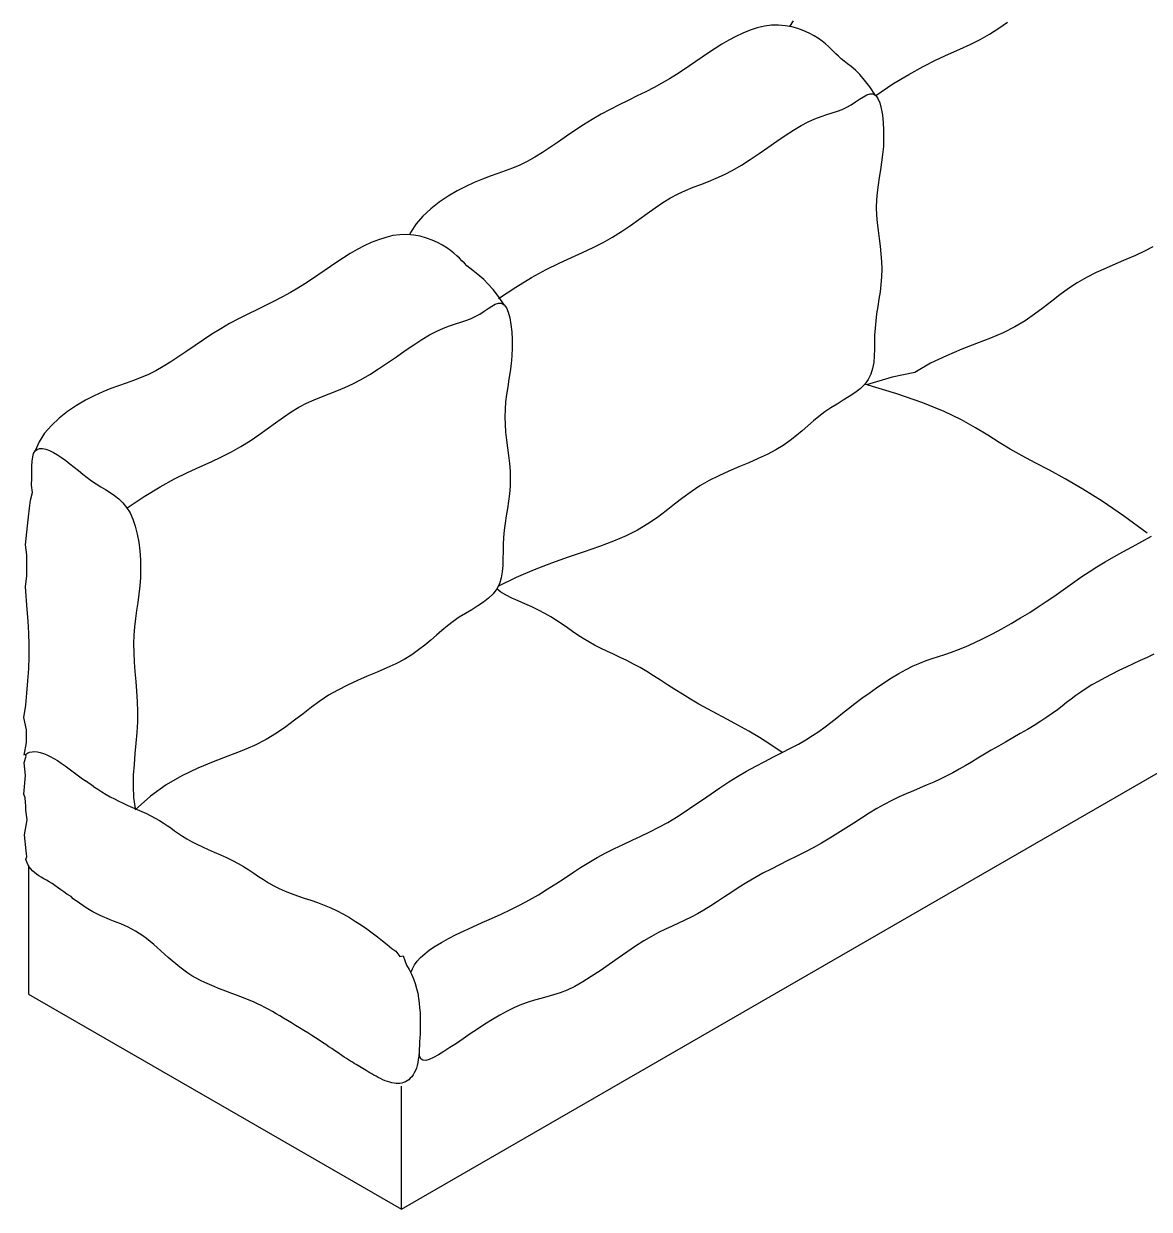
# Model space of a CAD drawing. Header units: millimetres. Extents: x 203.7 to 271.7, y 165.9 to 194.2.
# Drawn here: x 221.997 to 223.826, y 187.179 to 189.108 of the extents above; entities that cross this region are included whole.
import ezdxf

# ---------------------------------------------------------------- set-up
doc = ezdxf.new("R2010")
doc.units = ezdxf.units.MM
doc.layers.add('MUEBLE', color=8, linetype='Continuous')

# ---------------------------------------------------------------- blocks, each defined once
blk = doc.blocks.new('ISS-3')
at = {"layer": 'MUEBLE'}
for p, q in [((0.1123, 0.8691), (0.1008, 0.8675)), ((0.1236, 0.8693), (0.1123, 0.8691)), ((0.1346, 0.8684), (0.1236, 0.8693)), ((0.1452, 0.8664), (0.1346, 0.8684)), ((0.1476, 0.8764), (0.1416, 0.8671)), ((0.4817, 0.8643), (0.4959, 0.8741)), ((0.0541, 0.8508), (0.0427, 0.8447)), ((0.0658, 0.8563), (0.0541, 0.8508)), ((0.0775, 0.861), (0.0658, 0.8563)), ((0.0892, 0.8648), (0.0775, 0.861)), ((0.1008, 0.8675), (0.0892, 0.8648)), ((0.1552, 0.8636), (0.1452, 0.8664)), ((0.1647, 0.8602), (0.1552, 0.8636)), ((0.1734, 0.8562), (0.1647, 0.8602)), ((0.1814, 0.852), (0.1734, 0.8562)), ((0.1885, 0.8476), (0.1814, 0.852)), ((0.4515, 0.8461), (0.4669, 0.8549)), ((0.4669, 0.8549), (0.4817, 0.8643)), ((0.0205, 0.8314), (0.01, 0.8245)), ((0.0314, 0.8382), (0.0205, 0.8314)), ((0.0427, 0.8447), (0.0314, 0.8382)), ((0.1946, 0.8433), (0.1885, 0.8476)), ((0.1999, 0.839), (0.1946, 0.8433)), ((0.2047, 0.8348), (0.1999, 0.839)), ((0.209, 0.8306), (0.2047, 0.8348)), ((0.213, 0.8266), (0.209, 0.8306)), ((0.3999, 0.8219), (0.4183, 0.8301)), ((0.4183, 0.8301), (0.4354, 0.838)), ((0.4354, 0.838), (0.4515, 0.8461)), ((-0.0106, 0.8104), (-0.0209, 0.8032)), ((-0.0004, 0.8175), (-0.0106, 0.8104)), ((0.01, 0.8245), (-0.0004, 0.8175)), ((0.217, 0.8225), (0.213, 0.8266)), ((0.2212, 0.8186), (0.217, 0.8225)), ((0.2256, 0.8147), (0.2212, 0.8186)), ((0.2305, 0.8108), (0.2256, 0.8147)), ((0.236, 0.8066), (0.2305, 0.8108)), ((0.3587, 0.8021), (0.3802, 0.8128)), ((0.3802, 0.8128), (0.3999, 0.8219)), ((-0.0314, 0.796), (-0.0423, 0.7889)), ((-0.0209, 0.8032), (-0.0314, 0.796)), ((0.242, 0.8018), (0.236, 0.8066)), ((0.2486, 0.796), (0.242, 0.8018)), ((0.2558, 0.7888), (0.2486, 0.796)), ((0.3353, 0.7893), (0.3587, 0.8021)), ((-0.0658, 0.7748), (-0.0786, 0.7679)), ((-0.0537, 0.7818), (-0.0658, 0.7748)), ((-0.0423, 0.7889), (-0.0537, 0.7818)), ((0.2637, 0.7798), (0.2558, 0.7888)), ((0.2723, 0.7687), (0.2637, 0.7798)), ((0.2817, 0.755), (0.3097, 0.7738)), ((0.3097, 0.7738), (0.3353, 0.7893)), ((-0.1062, 0.7541), (-0.1206, 0.747)), ((-0.0921, 0.761), (-0.1062, 0.7541)), ((-0.0786, 0.7679), (-0.0921, 0.761)), ((0.2555, 0.7489), (0.2616, 0.7529)), ((0.2616, 0.7529), (0.2674, 0.7559)), ((0.2674, 0.7559), (0.2727, 0.7576)), ((0.2816, 0.7551), (0.2723, 0.7687)), ((0.2727, 0.7576), (0.2774, 0.7574)), ((0.2774, 0.7574), (0.2817, 0.755)), ((0.2817, 0.755), (0.2853, 0.7501)), ((-0.1352, 0.7398), (-0.15, 0.7322)), ((-0.1206, 0.747), (-0.1352, 0.7398)), ((0.2273, 0.7323), (0.2348, 0.7357)), ((0.2348, 0.7357), (0.242, 0.7399)), ((0.242, 0.7399), (0.2489, 0.7444)), ((0.2489, 0.7444), (0.2555, 0.7489)), ((0.2853, 0.7501), (0.2884, 0.7429)), ((0.2884, 0.7429), (0.2908, 0.7337)), ((0.2908, 0.7337), (0.2927, 0.723)), ((-0.1792, 0.716), (-0.1934, 0.7072)), ((-0.1647, 0.7243), (-0.1792, 0.716)), ((-0.15, 0.7322), (-0.1647, 0.7243)), ((0.172, 0.7121), (0.1829, 0.7168)), ((0.1829, 0.7168), (0.1929, 0.7207)), ((0.1929, 0.7207), (0.2023, 0.7238)), ((0.2023, 0.7238), (0.2111, 0.7266)), ((0.2111, 0.7266), (0.2194, 0.7293)), ((0.2194, 0.7293), (0.2273, 0.7323)), ((0.2927, 0.723), (0.294, 0.7111)), ((-0.2073, 0.698), (-0.2209, 0.6888)), ((-0.1934, 0.7072), (-0.2073, 0.698)), ((0.1346, 0.6899), (0.1479, 0.6986)), ((0.1479, 0.6986), (0.1604, 0.706)), ((0.1604, 0.706), (0.172, 0.7121)), ((0.294, 0.7111), (0.2946, 0.6983)), ((0.2946, 0.6983), (0.2946, 0.6852)), ((-0.2342, 0.6796), (-0.2472, 0.6707)), ((-0.2209, 0.6888), (-0.2342, 0.6796)), ((0.1065, 0.6705), (0.1208, 0.6805)), ((0.1208, 0.6805), (0.1346, 0.6899)), ((0.2946, 0.6852), (0.2941, 0.672)), ((-0.2599, 0.6623), (-0.2724, 0.6546)), ((-0.2472, 0.6707), (-0.2599, 0.6623)), ((0.0777, 0.6507), (0.0921, 0.6605)), ((0.0921, 0.6605), (0.1065, 0.6705)), ((0.2929, 0.6591), (0.2913, 0.6464)), ((0.2941, 0.672), (0.2929, 0.6591)), ((-0.3087, 0.6367), (-0.3207, 0.6321)), ((-0.2968, 0.6418), (-0.3087, 0.6367)), ((-0.2847, 0.6477), (-0.2968, 0.6418)), ((-0.2724, 0.6546), (-0.2847, 0.6477)), ((0.0493, 0.6333), (0.0633, 0.6415)), ((0.0633, 0.6415), (0.0777, 0.6507)), ((0.2913, 0.6464), (0.2894, 0.6339)), ((-0.3578, 0.6186), (-0.3709, 0.6133)), ((-0.3451, 0.6234), (-0.3578, 0.6186)), ((-0.3328, 0.6278), (-0.3451, 0.6234)), ((-0.3207, 0.6321), (-0.3328, 0.6278)), ((0.0098, 0.6151), (0.0226, 0.6204)), ((0.0226, 0.6204), (0.0358, 0.6263)), ((0.0358, 0.6263), (0.0493, 0.6333)), ((0.2875, 0.6216), (0.2857, 0.6093)), ((0.2894, 0.6339), (0.2875, 0.6216)), ((-0.399, 0.5996), (-0.4136, 0.5911)), ((-0.3847, 0.607), (-0.399, 0.5996)), ((-0.3709, 0.6133), (-0.3847, 0.607)), ((-0.0397, 0.5948), (-0.0274, 0.6004)), ((-0.0274, 0.6004), (-0.0151, 0.6055)), ((-0.0151, 0.6055), (-0.0027, 0.6103)), ((-0.0027, 0.6103), (0.0098, 0.6151)), ((0.2857, 0.6093), (0.2841, 0.5971)), ((-0.428, 0.5814), (-0.4418, 0.5706)), ((-0.4136, 0.5911), (-0.428, 0.5814)), ((-0.0771, 0.5722), (-0.0644, 0.5807)), ((-0.0644, 0.5807), (-0.052, 0.5883)), ((-0.052, 0.5883), (-0.0397, 0.5948)), ((0.2831, 0.5849), (0.2827, 0.5726)), ((0.2841, 0.5971), (0.2831, 0.5849)), ((-0.4418, 0.5706), (-0.4544, 0.5588)), ((-0.1034, 0.5534), (-0.0901, 0.563)), ((-0.0901, 0.563), (-0.0771, 0.5722)), ((0.2827, 0.5726), (0.2831, 0.5602)), ((0.2831, 0.5602), (0.2841, 0.5476)), ((-0.4654, 0.5459), (-0.4744, 0.532)), ((-0.4544, 0.5588), (-0.4654, 0.5459)), ((-0.1313, 0.5338), (-0.1171, 0.5436)), ((-0.1171, 0.5436), (-0.1034, 0.5534)), ((0.2841, 0.5476), (0.2856, 0.535)), ((-0.5149, 0.5241), (-0.5266, 0.5203)), ((-0.5032, 0.5269), (-0.5149, 0.5241)), ((-0.4917, 0.5284), (-0.5032, 0.5269)), ((-0.4804, 0.5287), (-0.4917, 0.5284)), ((-0.4694, 0.5277), (-0.4804, 0.5287)), ((-0.4744, 0.532), (-0.4761, 0.5283)), ((-0.4589, 0.5258), (-0.4694, 0.5277)), ((-0.4488, 0.523), (-0.4589, 0.5258)), ((-0.4394, 0.5195), (-0.4488, 0.523)), ((-0.1615, 0.5156), (-0.1461, 0.5244)), ((-0.1461, 0.5244), (-0.1313, 0.5338)), ((0.2856, 0.535), (0.2872, 0.5224)), ((0.2872, 0.5224), (0.2889, 0.5097)), ((-0.5614, 0.5041), (-0.5726, 0.4976)), ((-0.5499, 0.5101), (-0.5614, 0.5041)), ((-0.5383, 0.5156), (-0.5499, 0.5101)), ((-0.5266, 0.5203), (-0.5383, 0.5156)), ((-0.4306, 0.5156), (-0.4394, 0.5195)), ((-0.4227, 0.5113), (-0.4306, 0.5156)), ((-0.4156, 0.507), (-0.4227, 0.5113)), ((-0.4094, 0.5026), (-0.4156, 0.507)), ((-0.4041, 0.4984), (-0.4094, 0.5026)), ((-0.1948, 0.4996), (-0.1777, 0.5075)), ((-0.1777, 0.5075), (-0.1615, 0.5156)), ((0.2889, 0.5097), (0.2903, 0.4971)), ((0.7186, 0.5016), (0.7039, 0.4947)), ((0.7322, 0.5087), (0.7186, 0.5016)), ((-0.5941, 0.4839), (-0.6044, 0.4768)), ((-0.5835, 0.4908), (-0.5941, 0.4839)), ((-0.5726, 0.4976), (-0.5835, 0.4908)), ((-0.3994, 0.4941), (-0.4041, 0.4984)), ((-0.3951, 0.49), (-0.3994, 0.4941)), ((-0.391, 0.4859), (-0.3951, 0.49)), ((-0.387, 0.4819), (-0.391, 0.4859)), ((-0.2543, 0.4716), (-0.2329, 0.4823)), ((-0.2329, 0.4823), (-0.2131, 0.4914)), ((-0.2131, 0.4914), (-0.1948, 0.4996)), ((0.2903, 0.4971), (0.2913, 0.4846)), ((0.2913, 0.4846), (0.2917, 0.4721)), ((0.6883, 0.488), (0.6723, 0.4812)), ((0.7039, 0.4947), (0.6883, 0.488)), ((-0.6147, 0.4697), (-0.625, 0.4626)), ((-0.6044, 0.4768), (-0.6147, 0.4697)), ((-0.3829, 0.4779), (-0.387, 0.4819)), ((-0.3784, 0.474), (-0.3829, 0.4779)), ((-0.3735, 0.4702), (-0.3784, 0.474)), ((-0.368, 0.466), (-0.3735, 0.4702)), ((-0.362, 0.4612), (-0.368, 0.466)), ((-0.2777, 0.4588), (-0.2543, 0.4716)), ((0.2917, 0.4721), (0.2913, 0.4598)), ((0.6399, 0.4667), (0.6242, 0.4588)), ((0.6561, 0.4741), (0.6399, 0.4667)), ((0.6723, 0.4812), (0.6561, 0.4741)), ((-0.6464, 0.4483), (-0.6578, 0.4412)), ((-0.6355, 0.4554), (-0.6464, 0.4483)), ((-0.625, 0.4626), (-0.6355, 0.4554)), ((-0.3554, 0.4553), (-0.362, 0.4612)), ((-0.3482, 0.4481), (-0.3554, 0.4553)), ((-0.3403, 0.4391), (-0.3482, 0.4481)), ((-0.3033, 0.4433), (-0.2777, 0.4588)), ((0.2903, 0.4476), (0.2887, 0.4356)), ((0.2913, 0.4598), (0.2903, 0.4476)), ((0.6091, 0.4502), (0.5949, 0.4408)), ((0.6242, 0.4588), (0.6091, 0.4502)), ((-0.6827, 0.4272), (-0.6962, 0.4204)), ((-0.6698, 0.4342), (-0.6827, 0.4272)), ((-0.6578, 0.4412), (-0.6698, 0.4342)), ((-0.3318, 0.428), (-0.3403, 0.4391)), ((-0.3225, 0.4144), (-0.3318, 0.428)), ((-0.3314, 0.4245), (-0.3033, 0.4433)), ((0.2887, 0.4356), (0.2869, 0.4236)), ((0.5813, 0.4308), (0.5678, 0.4204)), ((0.5949, 0.4408), (0.5813, 0.4308)), ((-0.7246, 0.4064), (-0.7393, 0.3991)), ((-0.7102, 0.4134), (-0.7246, 0.4064)), ((-0.6962, 0.4204), (-0.7102, 0.4134)), ((-0.3551, 0.4038), (-0.3486, 0.4082)), ((-0.3486, 0.4082), (-0.3424, 0.4122)), ((-0.3424, 0.4122), (-0.3367, 0.4152)), ((-0.3367, 0.4152), (-0.3314, 0.4169)), ((-0.3314, 0.4169), (-0.3266, 0.4168)), ((-0.3266, 0.4168), (-0.3224, 0.4144)), ((-0.3224, 0.4144), (-0.3187, 0.4095)), ((-0.3187, 0.4095), (-0.3157, 0.4022)), ((0.285, 0.4117), (0.2832, 0.3999)), ((0.2869, 0.4236), (0.285, 0.4117)), ((0.5541, 0.4097), (0.5398, 0.399)), ((0.5678, 0.4204), (0.5541, 0.4097)), ((-0.754, 0.3916), (-0.7687, 0.3837)), ((-0.7393, 0.3991), (-0.754, 0.3916)), ((-0.4017, 0.3832), (-0.3929, 0.3859)), ((-0.3929, 0.3859), (-0.3846, 0.3887)), ((-0.3846, 0.3887), (-0.3768, 0.3916)), ((-0.3768, 0.3916), (-0.3692, 0.3951)), ((-0.3692, 0.3951), (-0.362, 0.3992)), ((-0.362, 0.3992), (-0.3551, 0.4038)), ((-0.3157, 0.4022), (-0.3132, 0.393)), ((-0.3132, 0.393), (-0.3113, 0.3823)), ((0.2817, 0.3882), (0.2806, 0.3765)), ((0.2832, 0.3999), (0.2817, 0.3882)), ((0.5245, 0.3885), (0.5077, 0.3784)), ((0.5398, 0.399), (0.5245, 0.3885)), ((-0.7974, 0.3665), (-0.8113, 0.3574)), ((-0.7832, 0.3753), (-0.7974, 0.3665)), ((-0.7687, 0.3837), (-0.7832, 0.3753)), ((-0.4436, 0.3654), (-0.432, 0.3714)), ((-0.432, 0.3714), (-0.4212, 0.3762)), ((-0.4212, 0.3762), (-0.4111, 0.38)), ((-0.4111, 0.38), (-0.4017, 0.3832)), ((-0.3113, 0.3823), (-0.3101, 0.3704)), ((-0.3101, 0.3704), (-0.3094, 0.3577)), ((0.2806, 0.3765), (0.28, 0.3648)), ((0.489, 0.3689), (0.4683, 0.36)), ((0.5077, 0.3784), (0.489, 0.3689)), ((-0.8249, 0.3481), (-0.8382, 0.339)), ((-0.8113, 0.3574), (-0.8249, 0.3481)), ((-0.4833, 0.3398), (-0.4694, 0.3493)), ((-0.4694, 0.3493), (-0.4562, 0.3579)), ((-0.4562, 0.3579), (-0.4436, 0.3654)), ((-0.3094, 0.3577), (-0.3094, 0.3445)), ((0.2799, 0.3533), (0.2797, 0.342)), ((0.28, 0.3648), (0.2799, 0.3533)), ((0.4457, 0.3513), (0.4217, 0.3421)), ((0.4683, 0.36), (0.4457, 0.3513)), ((-0.8512, 0.3301), (-0.864, 0.3216)), ((-0.8382, 0.339), (-0.8512, 0.3301)), ((-0.5119, 0.3198), (-0.4975, 0.3299)), ((-0.4975, 0.3299), (-0.4833, 0.3398)), ((-0.31, 0.3313), (-0.3111, 0.3184)), ((-0.3094, 0.3445), (-0.31, 0.3313)), ((0.2794, 0.3311), (0.2785, 0.3206)), ((0.2797, 0.342), (0.2794, 0.3311)), ((0.3966, 0.3316), (0.371, 0.3193)), ((0.4217, 0.3421), (0.3966, 0.3316)), ((-0.8765, 0.3139), (-0.8887, 0.307)), ((-0.864, 0.3216), (-0.8765, 0.3139)), ((-0.5407, 0.3009), (-0.5264, 0.31)), ((-0.5264, 0.31), (-0.5119, 0.3198)), ((-0.3111, 0.3184), (-0.3127, 0.3057)), ((0.2767, 0.3106), (0.2739, 0.3013)), ((0.2785, 0.3206), (0.2767, 0.3106)), ((0.371, 0.3193), (0.3452, 0.3044)), ((-0.9247, 0.2915), (-0.9368, 0.2871)), ((-0.9127, 0.2961), (-0.9247, 0.2915)), ((-0.9008, 0.3012), (-0.9127, 0.2961)), ((-0.8887, 0.307), (-0.9008, 0.3012)), ((-0.5683, 0.2857), (-0.5547, 0.2927)), ((-0.5547, 0.2927), (-0.5407, 0.3009)), ((-0.3146, 0.2932), (-0.3165, 0.2809)), ((-0.3127, 0.3057), (-0.3146, 0.2932)), ((0.2696, 0.2927), (0.2638, 0.285)), ((0.3085, 0.2966), (0.2666, 0.2841)), ((0.2739, 0.3013), (0.2696, 0.2927)), ((0.3452, 0.3044), (0.3085, 0.2966)), ((-0.975, 0.2726), (-0.9887, 0.2664)), ((-0.9618, 0.278), (-0.975, 0.2726)), ((-0.9491, 0.2827), (-0.9618, 0.278)), ((-0.9368, 0.2871), (-0.9491, 0.2827)), ((-0.6068, 0.2696), (-0.5942, 0.2745)), ((-0.5942, 0.2745), (-0.5814, 0.2797)), ((-0.5814, 0.2797), (-0.5683, 0.2857)), ((-0.3165, 0.2809), (-0.3184, 0.2687)), ((0.248, 0.2713), (0.2388, 0.2651)), ((0.2565, 0.2779), (0.248, 0.2713)), ((0.2638, 0.285), (0.2565, 0.2779)), ((0.3159, 0.2694), (0.2638, 0.285)), ((-1.0031, 0.259), (-1.0177, 0.2504)), ((-0.9887, 0.2664), (-1.0031, 0.259)), ((-0.656, 0.2477), (-0.6437, 0.2542)), ((-0.6437, 0.2542), (-0.6314, 0.2598)), ((-0.6314, 0.2598), (-0.6191, 0.2648)), ((-0.6191, 0.2648), (-0.6068, 0.2696)), ((-0.3199, 0.2565), (-0.3209, 0.2442)), ((-0.3184, 0.2687), (-0.3199, 0.2565)), ((0.2188, 0.2529), (0.2086, 0.2467)), ((0.2289, 0.259), (0.2188, 0.2529)), ((0.2388, 0.2651), (0.2289, 0.259)), ((0.3584, 0.2547), (0.3159, 0.2694)), ((0.3929, 0.2406), (0.3584, 0.2547)), ((-1.0321, 0.2407), (-1.0458, 0.23)), ((-1.0177, 0.2504), (-1.0321, 0.2407)), ((-0.6941, 0.2224), (-0.6812, 0.2316)), ((-0.6812, 0.2316), (-0.6685, 0.2401)), ((-0.6685, 0.2401), (-0.656, 0.2477)), ((-0.3209, 0.2442), (-0.3213, 0.2319)), ((-0.3213, 0.2319), (-0.3209, 0.2195)), ((0.1894, 0.2329), (0.1804, 0.2254)), ((0.1988, 0.24), (0.1894, 0.2329)), ((0.2086, 0.2467), (0.1988, 0.24)), ((0.421, 0.2272), (0.3929, 0.2406)), ((-1.0584, 0.2181), (-1.0694, 0.2053)), ((-1.0458, 0.23), (-1.0584, 0.2181)), ((-0.7211, 0.2029), (-0.7074, 0.2127)), ((-0.7074, 0.2127), (-0.6941, 0.2224)), ((-0.3209, 0.2195), (-0.3199, 0.207)), ((0.1714, 0.2176), (0.1623, 0.2096)), ((0.1804, 0.2254), (0.1714, 0.2176)), ((0.4442, 0.2145), (0.421, 0.2272)), ((0.4641, 0.2023), (0.4442, 0.2145)), ((-1.0694, 0.2053), (-1.0785, 0.1914)), ((-0.7502, 0.1838), (-0.7354, 0.1932)), ((-0.7354, 0.1932), (-0.7211, 0.2029)), ((-0.3199, 0.207), (-0.3185, 0.1943)), ((-0.3185, 0.1943), (-0.3168, 0.1817)), ((0.1425, 0.1935), (0.1314, 0.1857)), ((0.1527, 0.2015), (0.1425, 0.1935)), ((0.1623, 0.2096), (0.1527, 0.2015)), ((0.4823, 0.1906), (0.4641, 0.2023)), ((-1.0873, 0.1724), (-1.085, 0.1766)), ((-1.0785, 0.1914), (-1.085, 0.1766)), ((-1.085, 0.1766), (-1.0818, 0.1792)), ((-1.0818, 0.1792), (-1.0777, 0.1805)), ((-1.0777, 0.1805), (-1.0729, 0.1804)), ((-1.0729, 0.1804), (-1.0675, 0.1793)), ((-1.0675, 0.1793), (-1.0615, 0.1771)), ((-1.0615, 0.1771), (-1.0552, 0.174)), ((-1.0552, 0.174), (-1.0486, 0.1702)), ((-0.7817, 0.1668), (-0.7656, 0.175)), ((-0.7656, 0.175), (-0.7502, 0.1838)), ((-0.3168, 0.1817), (-0.3152, 0.1691)), ((0.1191, 0.1782), (0.1055, 0.1711)), ((0.1314, 0.1857), (0.1191, 0.1782)), ((0.5004, 0.1795), (0.4823, 0.1906)), ((0.5197, 0.1686), (0.5004, 0.1795)), ((-1.09, 0.1518), (-1.0896, 0.1599)), ((-1.0896, 0.1599), (-1.0887, 0.1668)), ((-1.0887, 0.1668), (-1.0873, 0.1724)), ((-1.0486, 0.1702), (-1.0419, 0.1658)), ((-1.0419, 0.1658), (-1.0351, 0.161)), ((-1.0351, 0.161), (-1.0283, 0.1557)), ((-1.0283, 0.1557), (-1.0215, 0.1503)), ((-0.8171, 0.1508), (-0.7988, 0.159)), ((-0.7988, 0.159), (-0.7817, 0.1668)), ((-0.3152, 0.1691), (-0.3137, 0.1564)), ((-0.3137, 0.1564), (-0.3127, 0.1439)), ((0.0753, 0.1575), (0.0593, 0.1507)), ((0.0908, 0.1642), (0.0753, 0.1575)), ((0.1055, 0.1711), (0.0908, 0.1642)), ((0.5409, 0.1574), (0.5197, 0.1686)), ((0.5641, 0.1452), (0.5409, 0.1574)), ((-1.0903, 0.1323), (-1.0902, 0.1425)), ((-1.0902, 0.1425), (-1.09, 0.1518)), ((-1.0215, 0.1503), (-1.0145, 0.1447)), ((-1.0145, 0.1447), (-1.0075, 0.139)), ((-1.0075, 0.139), (-1.0004, 0.1335)), ((-0.8584, 0.131), (-0.8369, 0.1416)), ((-0.8369, 0.1416), (-0.8171, 0.1508)), ((-0.3127, 0.1439), (-0.3123, 0.1315)), ((0.0269, 0.1362), (0.0111, 0.1283)), ((0.043, 0.1436), (0.0269, 0.1362)), ((0.0593, 0.1507), (0.043, 0.1436)), ((0.5898, 0.1312), (0.5641, 0.1452)), ((-1.0906, 0.1211), (-1.0903, 0.1323)), ((-1.0893, 0.1092), (-1.0906, 0.1211)), ((-1.0004, 0.1335), (-0.9931, 0.1281)), ((-0.9931, 0.1281), (-0.9858, 0.123)), ((-0.9858, 0.123), (-0.9782, 0.1183)), ((-0.9782, 0.1183), (-0.9706, 0.1138)), ((-0.9074, 0.1027), (-0.8818, 0.1182)), ((-0.8818, 0.1182), (-0.8584, 0.131)), ((-0.3127, 0.1192), (-0.3138, 0.107)), ((-0.3123, 0.1315), (-0.3127, 0.1192)), ((-0.004, 0.1197), (-0.0182, 0.1103)), ((0.0111, 0.1283), (-0.004, 0.1197)), ((0.6182, 0.1147), (0.5898, 0.1312)), ((-1.0939, 0.0833), (-1.0924, 0.0966)), ((-1.0924, 0.0966), (-1.0893, 0.1092)), ((-0.9706, 0.1138), (-0.9631, 0.1092)), ((-0.9631, 0.1092), (-0.9558, 0.1042)), ((-0.9558, 0.1042), (-0.9487, 0.0987)), ((-0.9487, 0.0987), (-0.9421, 0.0923)), ((-0.9354, 0.0839), (-0.9074, 0.1027)), ((-0.3138, 0.107), (-0.3153, 0.0949)), ((-0.0318, 0.1003), (-0.0452, 0.0899)), ((-0.0182, 0.1103), (-0.0318, 0.1003)), ((0.6497, 0.095), (0.6182, 0.1147)), ((-1.0956, 0.0694), (-1.0939, 0.0833)), ((-0.9421, 0.0923), (-0.9361, 0.0849)), ((-0.9361, 0.0849), (-0.9306, 0.0761)), ((-0.3171, 0.083), (-0.319, 0.0711)), ((-0.3153, 0.0949), (-0.3171, 0.083)), ((-0.0589, 0.0792), (-0.0732, 0.0685)), ((-0.0452, 0.0899), (-0.0589, 0.0792)), ((0.6846, 0.0713), (0.6497, 0.095)), ((-1.0973, 0.0549), (-1.0956, 0.0694)), ((-0.9306, 0.0761), (-0.926, 0.0658)), ((-0.926, 0.0658), (-0.9221, 0.0542)), ((-0.3208, 0.0593), (-0.3224, 0.0475)), ((-0.319, 0.0711), (-0.3208, 0.0593)), ((-0.0886, 0.058), (-0.1054, 0.0479)), ((-0.0732, 0.0685), (-0.0886, 0.058)), ((0.7231, 0.043), (0.6846, 0.0713)), ((-1.1003, 0.024), (-1.0973, 0.0549)), ((-0.9221, 0.0542), (-0.9189, 0.0415)), ((-0.9189, 0.0415), (-0.9165, 0.028)), ((-0.3224, 0.0475), (-0.3235, 0.0358)), ((-0.1054, 0.0479), (-0.124, 0.0384)), ((-1.0984, 0.0077), (-1.1003, 0.024)), ((-0.9165, 0.028), (-0.9148, 0.014)), ((-0.324, 0.0242), (-0.3242, 0.0127)), ((-0.3235, 0.0358), (-0.324, 0.0242)), ((-0.1676, 0.0212), (-0.1921, 0.0127)), ((-0.1448, 0.0296), (-0.1676, 0.0212)), ((-0.124, 0.0384), (-0.1448, 0.0296)), ((0.6835, 0.0125), (0.6987, 0.0208)), ((0.6987, 0.0208), (0.7142, 0.0292)), ((0.7142, 0.0292), (0.7298, 0.0379)), ((-1.0986, -0.0092), (-1.0984, 0.0077)), ((-0.9148, 0.014), (-0.9138, -0.0004)), ((-0.3243, 0.0014), (-0.3247, -0.0096)), ((-0.3242, 0.0127), (-0.3243, 0.0014)), ((-0.2182, 0.0039), (-0.2455, -0.0058)), ((-0.1921, 0.0127), (-0.2182, 0.0039)), ((0.6547, -0.0038), (0.6688, 0.0043)), ((0.6688, 0.0043), (0.6835, 0.0125)), ((-1.0984, -0.0266), (-1.0986, -0.0092)), ((-0.9138, -0.0004), (-0.9135, -0.0148)), ((-0.9135, -0.0148), (-0.9138, -0.0291)), ((-0.4894, -1.057), (1.3293, -0.007)), ((-0.3247, -0.0096), (-0.3256, -0.0201)), ((-0.2738, -0.0168), (-0.3029, -0.0294)), ((-0.2455, -0.0058), (-0.2738, -0.0168)), ((0.6288, -0.0198), (0.6414, -0.0118)), ((0.6414, -0.0118), (0.6547, -0.0038)), ((-1.1004, -0.0445), (-1.0984, -0.0266)), ((-0.9138, -0.0291), (-0.9148, -0.0429)), ((-0.3029, -0.0294), (-0.3325, -0.0441)), ((-0.3273, -0.03), (-0.3301, -0.0393)), ((-0.3256, -0.0201), (-0.3273, -0.03)), ((0.5942, -0.0437), (0.6055, -0.0357)), ((0.6055, -0.0357), (0.617, -0.0277)), ((0.617, -0.0277), (0.6288, -0.0198)), ((-1.0977, -0.0815), (-1.1004, -0.0445)), ((-0.9162, -0.0565), (-0.9179, -0.0698)), ((-0.9148, -0.0429), (-0.9162, -0.0565)), ((-0.3403, -0.0557), (-0.3476, -0.0627)), ((-0.3344, -0.0479), (-0.3403, -0.0557)), ((-0.3301, -0.0393), (-0.3344, -0.0479)), ((-0.3276, -0.0529), (-0.3344, -0.0479)), ((-0.3192, -0.0578), (-0.3276, -0.0529)), ((-0.3098, -0.0626), (-0.3192, -0.0578)), ((0.5712, -0.06), (0.5829, -0.0518)), ((0.5829, -0.0518), (0.5942, -0.0437)), ((-0.9179, -0.0698), (-0.9198, -0.083)), ((-0.3653, -0.0756), (-0.3751, -0.0816)), ((-0.356, -0.0693), (-0.3653, -0.0756)), ((-0.3476, -0.0627), (-0.356, -0.0693)), ((-0.2995, -0.0674), (-0.3098, -0.0626)), ((-0.2886, -0.0722), (-0.2995, -0.0674)), ((-0.2776, -0.0772), (-0.2886, -0.0722)), ((0.532, -0.086), (0.546, -0.0771)), ((0.546, -0.0771), (0.559, -0.0684)), ((0.559, -0.0684), (0.5712, -0.06)), ((-1.0964, -0.1005), (-1.0977, -0.0815)), ((-0.9215, -0.0962), (-0.9231, -0.1096)), ((-0.9198, -0.083), (-0.9215, -0.0962)), ((-0.3954, -0.094), (-0.4053, -0.1006)), ((-0.3853, -0.0877), (-0.3954, -0.094)), ((-0.3751, -0.0816), (-0.3853, -0.0877)), ((-0.2666, -0.0823), (-0.2776, -0.0772)), ((-0.2561, -0.0876), (-0.2666, -0.0823)), ((-0.2462, -0.0932), (-0.2561, -0.0876)), ((-0.237, -0.099), (-0.2462, -0.0932)), ((0.5021, -0.104), (0.5173, -0.095)), ((0.5173, -0.095), (0.532, -0.086)), ((-1.0953, -0.1197), (-1.0964, -0.1005)), ((-0.9231, -0.1096), (-0.9242, -0.1233)), ((-0.4237, -0.1153), (-0.4326, -0.1231)), ((-0.4146, -0.1077), (-0.4237, -0.1153)), ((-0.4053, -0.1006), (-0.4146, -0.1077)), ((-0.2281, -0.1049), (-0.237, -0.099)), ((-0.2195, -0.1109), (-0.2281, -0.1049)), ((-0.2111, -0.1169), (-0.2195, -0.1109)), ((0.4714, -0.121), (0.4867, -0.1127)), ((0.4867, -0.1127), (0.5021, -0.104)), ((-1.0946, -0.139), (-1.0953, -0.1197)), ((-0.9242, -0.1233), (-0.9247, -0.1374)), ((-0.4418, -0.1311), (-0.4513, -0.1391)), ((-0.4326, -0.1231), (-0.4418, -0.1311)), ((-0.2026, -0.1228), (-0.2111, -0.1169)), ((-0.1939, -0.1285), (-0.2026, -0.1228)), ((-0.1849, -0.134), (-0.1939, -0.1285)), ((-0.1754, -0.1392), (-0.1849, -0.134)), ((0.442, -0.1356), (0.4564, -0.1287)), ((0.4564, -0.1287), (0.4714, -0.121)), ((-1.0945, -0.1584), (-1.0946, -0.139)), ((-0.9247, -0.1374), (-0.9244, -0.1519)), ((-0.9244, -0.1519), (-0.9236, -0.1669)), ((-0.4615, -0.1471), (-0.4726, -0.1549)), ((-0.4513, -0.1391), (-0.4615, -0.1471)), ((-0.1655, -0.1443), (-0.1754, -0.1392)), ((-0.1553, -0.1493), (-0.1655, -0.1443)), ((-0.1447, -0.1542), (-0.1553, -0.1493)), ((-0.134, -0.1592), (-0.1447, -0.1542)), ((0.394, -0.1544), (0.4047, -0.1508)), ((0.4047, -0.1508), (0.4162, -0.1466)), ((0.4162, -0.1466), (0.4285, -0.1416)), ((0.4285, -0.1416), (0.442, -0.1356)), ((0.7338, -0.1542), (0.7229, -0.1592)), ((-1.0953, -0.1779), (-1.0945, -0.1584)), ((-0.9236, -0.1669), (-0.9225, -0.1824)), ((-0.4985, -0.1696), (-0.5132, -0.1764)), ((-0.4849, -0.1624), (-0.4985, -0.1696)), ((-0.4726, -0.1549), (-0.4849, -0.1624)), ((-0.1231, -0.1645), (-0.134, -0.1592)), ((-0.1121, -0.17), (-0.1231, -0.1645)), ((-0.1012, -0.1759), (-0.1121, -0.17)), ((0.3314, -0.1789), (0.3427, -0.1732)), ((0.3427, -0.1732), (0.3534, -0.1684)), ((0.3534, -0.1684), (0.3636, -0.1644)), ((0.3636, -0.1644), (0.3737, -0.1609)), ((0.3737, -0.1609), (0.3837, -0.1577)), ((0.3837, -0.1577), (0.394, -0.1544)), ((0.7004, -0.1697), (0.6888, -0.1752)), ((0.7118, -0.1644), (0.7004, -0.1697)), ((0.7229, -0.1592), (0.7118, -0.1644)), ((-1.0965, -0.1975), (-1.0953, -0.1779)), ((-0.9225, -0.1824), (-0.9212, -0.1982)), ((-0.5448, -0.19), (-0.561, -0.197)), ((-0.5287, -0.1832), (-0.5448, -0.19)), ((-0.5132, -0.1764), (-0.5287, -0.1832)), ((-0.0903, -0.1823), (-0.1012, -0.1759)), ((-0.0793, -0.1891), (-0.0903, -0.1823)), ((-0.0681, -0.1962), (-0.0793, -0.1891)), ((0.2951, -0.2006), (0.3074, -0.1927)), ((0.3074, -0.1927), (0.3195, -0.1855)), ((0.3195, -0.1855), (0.3314, -0.1789)), ((0.6543, -0.1923), (0.6435, -0.1982)), ((0.6656, -0.1865), (0.6543, -0.1923)), ((0.6771, -0.1808), (0.6656, -0.1865)), ((0.6888, -0.1752), (0.6771, -0.1808)), ((-1.0982, -0.2172), (-1.0965, -0.1975)), ((-0.9212, -0.1982), (-0.9199, -0.2143)), ((-0.5772, -0.2044), (-0.5929, -0.2123)), ((-0.561, -0.197), (-0.5772, -0.2044)), ((-0.0567, -0.2037), (-0.0681, -0.1962)), ((-0.0449, -0.2114), (-0.0567, -0.2037)), ((-0.0325, -0.2192), (-0.0449, -0.2114)), ((0.2708, -0.2172), (0.2828, -0.2088)), ((0.2828, -0.2088), (0.2951, -0.2006)), ((0.6238, -0.2098), (0.6151, -0.2156)), ((0.6333, -0.204), (0.6238, -0.2098)), ((0.6435, -0.1982), (0.6333, -0.204)), ((-1.0998, -0.237), (-1.0982, -0.2172)), ((-0.9199, -0.2143), (-0.9189, -0.2307)), ((-0.9189, -0.2307), (-0.9183, -0.2474)), ((-0.6222, -0.2303), (-0.6358, -0.2403)), ((-0.608, -0.2209), (-0.6222, -0.2303)), ((-0.5929, -0.2123), (-0.608, -0.2209)), ((-0.0194, -0.2272), (-0.0325, -0.2192)), ((-0.0056, -0.2353), (-0.0194, -0.2272)), ((0.248, -0.234), (0.2591, -0.2257)), ((0.2591, -0.2257), (0.2708, -0.2172)), ((0.5995, -0.227), (0.5921, -0.2327)), ((0.6071, -0.2213), (0.5995, -0.227)), ((0.6151, -0.2156), (0.6071, -0.2213)), ((-1.1034, -0.257), (-1.0998, -0.237)), ((-0.9183, -0.2474), (-0.9185, -0.2643)), ((-0.6358, -0.2403), (-0.6493, -0.2508)), ((0.0091, -0.2434), (-0.0056, -0.2353)), ((0.0246, -0.2516), (0.0091, -0.2434)), ((0.2183, -0.2576), (0.2278, -0.25)), ((0.2278, -0.25), (0.2376, -0.2421)), ((0.2376, -0.2421), (0.248, -0.234)), ((0.5688, -0.2505), (0.5599, -0.2567)), ((0.577, -0.2445), (0.5688, -0.2505)), ((0.5847, -0.2385), (0.577, -0.2445)), ((0.5921, -0.2327), (0.5847, -0.2385)), ((-1.0989, -0.2772), (-1.1034, -0.257)), ((-0.9185, -0.2643), (-0.9194, -0.2813)), ((-0.663, -0.2615), (-0.6773, -0.2722)), ((-0.6493, -0.2508), (-0.663, -0.2615)), ((0.0409, -0.2602), (0.0246, -0.2516)), ((0.0578, -0.2693), (0.0409, -0.2602)), ((0.0752, -0.2791), (0.0578, -0.2693)), ((0.1993, -0.2724), (0.2088, -0.2651)), ((0.2088, -0.2651), (0.2183, -0.2576)), ((0.5395, -0.2698), (0.5283, -0.2765)), ((0.5501, -0.2632), (0.5395, -0.2698)), ((0.5599, -0.2567), (0.5501, -0.2632)), ((-1.0991, -0.2977), (-1.0989, -0.2772)), ((-0.9194, -0.2813), (-0.9209, -0.2985)), ((-0.6926, -0.2827), (-0.7094, -0.2928)), ((-0.6773, -0.2722), (-0.6926, -0.2827)), ((0.093, -0.2897), (0.0752, -0.2791)), ((0.168, -0.2934), (0.1791, -0.2865)), ((0.1791, -0.2865), (0.1895, -0.2795)), ((0.1895, -0.2795), (0.1993, -0.2724)), ((0.5167, -0.2832), (0.5048, -0.2901)), ((0.5283, -0.2765), (0.5167, -0.2832)), ((-1.1029, -0.3185), (-1.0991, -0.2977)), ((-0.9209, -0.2985), (-0.9226, -0.3158)), ((-0.7281, -0.3023), (-0.7488, -0.3111)), ((-0.7094, -0.2928), (-0.7281, -0.3023)), ((0.1112, -0.3013), (0.093, -0.2897)), ((0.1297, -0.3141), (0.1112, -0.3013)), ((0.1297, -0.3141), (0.1432, -0.3071)), ((0.1432, -0.3071), (0.156, -0.3003)), ((0.156, -0.3003), (0.168, -0.2934)), ((0.4811, -0.3036), (0.4696, -0.3103)), ((0.4929, -0.2969), (0.4811, -0.3036)), ((0.5048, -0.2901), (0.4929, -0.2969)), ((-1.1025, -0.3305), (-1.1017, -0.3267)), ((-1.1017, -0.3267), (-1.1007, -0.3232)), ((-1.1007, -0.3232), (-1.0995, -0.32)), ((-1.1006, -0.3173), (-1.0973, -0.3152)), ((-1.0995, -0.32), (-1.1006, -0.3173)), ((-1.0973, -0.3152), (-1.0938, -0.3136)), ((-1.0938, -0.3136), (-1.0899, -0.3126)), ((-1.0899, -0.3126), (-1.0857, -0.3123)), ((-1.0857, -0.3123), (-1.0812, -0.3127)), ((-1.0812, -0.3127), (-1.0764, -0.3137)), ((-1.0764, -0.3137), (-1.0713, -0.3153)), ((-1.0713, -0.3153), (-1.066, -0.3175)), ((-1.066, -0.3175), (-1.0605, -0.3202)), ((-1.0605, -0.3202), (-1.0547, -0.3235)), ((-1.0547, -0.3235), (-1.0487, -0.3271)), ((-1.0487, -0.3271), (-1.0426, -0.3312)), ((-0.9226, -0.3158), (-0.9241, -0.3333)), ((-0.7714, -0.3198), (-0.7954, -0.3291)), ((-0.7488, -0.3111), (-0.7714, -0.3198)), ((0.1012, -0.3285), (0.1156, -0.3212)), ((0.1156, -0.3212), (0.1297, -0.3141)), ((0.4479, -0.3232), (0.4375, -0.3294)), ((0.4586, -0.3168), (0.4479, -0.3232)), ((0.4696, -0.3103), (0.4586, -0.3168)), ((-1.1007, -0.3512), (-1.1025, -0.3305)), ((-1.0426, -0.3312), (-1.0362, -0.3357)), ((-1.0362, -0.3357), (-1.0297, -0.3404)), ((-1.0297, -0.3404), (-1.0232, -0.3453)), ((-1.0232, -0.3453), (-1.0165, -0.3502)), ((-0.9241, -0.3333), (-0.9252, -0.351)), ((-0.8204, -0.3395), (-0.8461, -0.3519)), ((-0.7954, -0.3291), (-0.8204, -0.3395)), ((0.0572, -0.3528), (0.0719, -0.3443)), ((0.0719, -0.3443), (0.0866, -0.3362)), ((0.0866, -0.3362), (0.1012, -0.3285)), ((0.4072, -0.3468), (0.3971, -0.3521)), ((0.4173, -0.3412), (0.4072, -0.3468)), ((0.4274, -0.3354), (0.4173, -0.3412)), ((0.4375, -0.3294), (0.4274, -0.3354)), ((-1.1034, -0.3815), (-1.1007, -0.3512)), ((-1.0165, -0.3502), (-1.0098, -0.3552)), ((-1.0098, -0.3552), (-1.0031, -0.3602)), ((-0.9897, -0.3695), (-1.0031, -0.3602)), ((-0.9252, -0.351), (-0.9255, -0.3689)), ((-0.8461, -0.3519), (-0.8719, -0.3668)), ((0.0284, -0.3713), (0.0427, -0.3619)), ((0.0427, -0.3619), (0.0572, -0.3528)), ((0.3761, -0.362), (0.3653, -0.3667)), ((0.3867, -0.3572), (0.3761, -0.362)), ((0.3971, -0.3521), (0.3867, -0.3572)), ((-1.101, -0.3879), (-1.1034, -0.3815)), ((-0.9897, -0.3695), (-0.983, -0.3738)), ((-0.983, -0.3738), (-0.9763, -0.378)), ((-0.9763, -0.378), (-0.9695, -0.382)), ((-0.9695, -0.382), (-0.9627, -0.3858)), ((-0.9255, -0.3689), (-0.9247, -0.3869)), ((-0.8974, -0.3849), (-0.9224, -0.407)), ((-0.8719, -0.3668), (-0.8974, -0.3849)), ((0.0001, -0.3907), (0.0142, -0.381)), ((0.0142, -0.381), (0.0284, -0.3713)), ((0.3313, -0.381), (0.3196, -0.3863)), ((0.3429, -0.3761), (0.3313, -0.381)), ((0.3542, -0.3714), (0.3429, -0.3761)), ((0.3653, -0.3667), (0.3542, -0.3714)), ((-1.1005, -0.3945), (-1.101, -0.3879)), ((-1.1001, -0.4011), (-1.1005, -0.3945)), ((-1.0998, -0.4077), (-1.1001, -0.4011)), ((-0.9627, -0.3858), (-0.9558, -0.3895)), ((-0.9558, -0.3895), (-0.9487, -0.393)), ((-0.9487, -0.393), (-0.9415, -0.3965)), ((-0.9415, -0.3965), (-0.9341, -0.3999)), ((-0.9341, -0.3999), (-0.9265, -0.4032)), ((-0.9265, -0.4032), (-0.9189, -0.4066)), ((-0.9247, -0.3869), (-0.9224, -0.4051)), ((-0.0281, -0.4099), (-0.014, -0.4004)), ((-0.014, -0.4004), (0.0001, -0.3907)), ((0.2957, -0.3983), (0.2835, -0.4052)), ((0.3078, -0.392), (0.2957, -0.3983)), ((0.3196, -0.3863), (0.3078, -0.392)), ((-1.1022, -0.448), (-1.0976, -0.4234)), ((-1.0976, -0.4234), (-1.0998, -0.4077)), ((-0.9189, -0.4066), (-0.9114, -0.4099)), ((-0.9114, -0.4099), (-0.9039, -0.4134)), ((-0.9039, -0.4134), (-0.8966, -0.4169)), ((-0.8966, -0.4169), (-0.8896, -0.4205)), ((-0.8896, -0.4205), (-0.8829, -0.4243)), ((-0.0565, -0.4276), (-0.0423, -0.419)), ((-0.0423, -0.419), (-0.0281, -0.4099)), ((0.2587, -0.4205), (0.2461, -0.4287)), ((0.2712, -0.4127), (0.2587, -0.4205)), ((0.2835, -0.4052), (0.2712, -0.4127)), ((-0.8829, -0.4243), (-0.8765, -0.4283)), ((-0.8765, -0.4283), (-0.8703, -0.4325)), ((-0.8703, -0.4325), (-0.8643, -0.4367)), ((-0.8643, -0.4367), (-0.8582, -0.4411)), ((-0.8582, -0.4411), (-0.8519, -0.4455)), ((-0.0999, -0.4499), (-0.0854, -0.4429)), ((-0.0854, -0.4429), (-0.0709, -0.4355)), ((-0.0709, -0.4355), (-0.0565, -0.4276)), ((0.2333, -0.437), (0.2203, -0.4453)), ((0.2461, -0.4287), (0.2333, -0.437)), ((-1.0992, -0.474), (-1.1022, -0.448)), ((-0.8519, -0.4455), (-0.8453, -0.45)), ((-0.8453, -0.45), (-0.8382, -0.4544)), ((-0.8382, -0.4544), (-0.8305, -0.4588)), ((-0.8305, -0.4588), (-0.822, -0.4631)), ((-0.1287, -0.4635), (-0.1143, -0.4567)), ((-0.1143, -0.4567), (-0.0999, -0.4499)), ((0.1937, -0.4613), (0.1801, -0.4688)), ((0.2071, -0.4534), (0.1937, -0.4613)), ((0.2203, -0.4453), (0.2071, -0.4534)), ((-1.0988, -0.4787), (-1.0992, -0.474)), ((-1.0983, -0.4833), (-1.0988, -0.4787)), ((-0.822, -0.4631), (-0.8129, -0.4674)), ((-0.8129, -0.4674), (-0.8034, -0.4717)), ((-0.8034, -0.4717), (-0.7936, -0.476)), ((-0.7936, -0.476), (-0.7837, -0.4804)), ((-0.7837, -0.4804), (-0.7738, -0.485)), ((-0.171, -0.4848), (-0.1571, -0.4773)), ((-0.1571, -0.4773), (-0.143, -0.4703)), ((-0.143, -0.4703), (-0.1287, -0.4635)), ((0.1664, -0.476), (0.1526, -0.483)), ((0.1801, -0.4688), (0.1664, -0.476)), ((-1.0999, -0.4878), (-1.0983, -0.4833)), ((-1.0983, -0.492), (-1.0999, -0.4878)), ((-1.0965, -0.4961), (-1.0983, -0.492)), ((-1.0944, -0.4998), (-1.0965, -0.4961)), ((-1.0956, -0.4977), (-1.0956, -0.707)), ((-1.0919, -0.5033), (-1.0944, -0.4998)), ((-0.7738, -0.485), (-0.7641, -0.4896)), ((-0.7641, -0.4896), (-0.7548, -0.4945)), ((-0.7548, -0.4945), (-0.746, -0.4996)), ((-0.746, -0.4996), (-0.7376, -0.5049)), ((-0.2115, -0.5098), (-0.1981, -0.5011)), ((-0.1981, -0.5011), (-0.1847, -0.4927)), ((-0.1847, -0.4927), (-0.171, -0.4848)), ((0.1251, -0.4966), (0.1116, -0.5035)), ((0.1389, -0.4898), (0.1251, -0.4966)), ((0.1526, -0.483), (0.1389, -0.4898)), ((-1.0891, -0.5064), (-1.0919, -0.5033)), ((-1.0859, -0.5092), (-1.0891, -0.5064)), ((-1.0825, -0.5118), (-1.0859, -0.5092)), ((-1.0788, -0.5143), (-1.0825, -0.5118)), ((-1.0749, -0.5167), (-1.0788, -0.5143)), ((-1.0708, -0.5192), (-1.0749, -0.5167)), ((-1.0665, -0.5217), (-1.0708, -0.5192)), ((-0.7376, -0.5049), (-0.7295, -0.5102)), ((-0.7295, -0.5102), (-0.7215, -0.5155)), ((-0.7215, -0.5155), (-0.7135, -0.5207)), ((-0.7135, -0.5207), (-0.7053, -0.5258)), ((-0.2385, -0.5276), (-0.225, -0.5187)), ((-0.225, -0.5187), (-0.2115, -0.5098)), ((0.0851, -0.5178), (0.0723, -0.5254)), ((0.0982, -0.5105), (0.0851, -0.5178)), ((0.1116, -0.5035), (0.0982, -0.5105)), ((-1.062, -0.5244), (-1.0665, -0.5217)), ((-1.0574, -0.5273), (-1.062, -0.5244)), ((-1.0528, -0.5305), (-1.0574, -0.5273)), ((-1.0431, -0.5372), (-1.0528, -0.5305)), ((-1.0382, -0.5408), (-1.0431, -0.5372)), ((-0.7053, -0.5258), (-0.6968, -0.5307)), ((-0.6968, -0.5307), (-0.6879, -0.5352)), ((-0.6879, -0.5352), (-0.6784, -0.5394)), ((-0.6784, -0.5394), (-0.6685, -0.5433)), ((-0.2665, -0.5453), (-0.2523, -0.5365)), ((-0.2523, -0.5365), (-0.2385, -0.5276)), ((0.0599, -0.5331), (0.0478, -0.541)), ((0.0723, -0.5254), (0.0599, -0.5331)), ((-1.0332, -0.5444), (-1.0382, -0.5408)), ((-1.0261, -0.5481), (-1.0332, -0.5444)), ((-1.023, -0.5518), (-1.0261, -0.5481)), ((-1.0126, -0.5593), (-1.023, -0.5518)), ((-1.0073, -0.5629), (-1.0126, -0.5593)), ((-0.6685, -0.5433), (-0.6581, -0.547)), ((-0.6581, -0.547), (-0.6475, -0.5507)), ((-0.6475, -0.5507), (-0.6367, -0.5544)), ((-0.6367, -0.5544), (-0.6259, -0.5582)), ((-0.6259, -0.5582), (-0.615, -0.5623)), ((-0.2962, -0.5618), (-0.2811, -0.5537)), ((-0.2811, -0.5537), (-0.2665, -0.5453)), ((0.0245, -0.5563), (0.0134, -0.5636)), ((0.036, -0.5488), (0.0245, -0.5563)), ((0.0478, -0.541), (0.036, -0.5488)), ((-1.002, -0.5664), (-1.0073, -0.5629)), ((-0.9966, -0.5698), (-1.002, -0.5664)), ((-0.9912, -0.573), (-0.9966, -0.5698)), ((-0.9857, -0.5761), (-0.9912, -0.573)), ((-0.9801, -0.5788), (-0.9857, -0.5761)), ((-0.615, -0.5623), (-0.6043, -0.5668)), ((-0.6043, -0.5668), (-0.5938, -0.5717)), ((-0.5938, -0.5717), (-0.5836, -0.577)), ((-0.5836, -0.577), (-0.5736, -0.5826)), ((-0.3428, -0.5839), (-0.3273, -0.5768)), ((-0.3273, -0.5768), (-0.3117, -0.5694)), ((-0.3117, -0.5694), (-0.2962, -0.5618)), ((-0.0081, -0.5764), (-0.0184, -0.5819)), ((0.0025, -0.5703), (-0.0081, -0.5764)), ((0.0134, -0.5636), (0.0025, -0.5703)), ((-0.9745, -0.5814), (-0.9801, -0.5788)), ((-0.9688, -0.5837), (-0.9745, -0.5814)), ((-0.963, -0.5859), (-0.9688, -0.5837)), ((-0.9572, -0.5881), (-0.963, -0.5859)), ((-0.9513, -0.5903), (-0.9572, -0.5881)), ((-0.9454, -0.5926), (-0.9513, -0.5903)), ((-0.9395, -0.5952), (-0.9454, -0.5926)), ((-0.9336, -0.598), (-0.9395, -0.5952)), ((-0.5736, -0.5826), (-0.5639, -0.5886)), ((-0.5639, -0.5886), (-0.5545, -0.5947)), ((-0.5545, -0.5947), (-0.5455, -0.601)), ((-0.3872, -0.6038), (-0.373, -0.5974)), ((-0.373, -0.5974), (-0.3581, -0.5907)), ((-0.3581, -0.5907), (-0.3428, -0.5839)), ((-0.0493, -0.5962), (-0.06, -0.6012)), ((-0.0389, -0.5915), (-0.0493, -0.5962)), ((-0.0287, -0.5868), (-0.0389, -0.5915)), ((-0.0184, -0.5819), (-0.0287, -0.5868)), ((-0.9277, -0.6011), (-0.9336, -0.598)), ((-0.9217, -0.6045), (-0.9277, -0.6011)), ((-0.9158, -0.6083), (-0.9217, -0.6045)), ((-0.9099, -0.6124), (-0.9158, -0.6083)), ((-0.904, -0.6167), (-0.9099, -0.6124)), ((-0.898, -0.6213), (-0.904, -0.6167)), ((-0.5455, -0.601), (-0.5367, -0.6073)), ((-0.5367, -0.6073), (-0.5282, -0.6137)), ((-0.5282, -0.6137), (-0.5202, -0.6201)), ((-0.4242, -0.6228), (-0.4129, -0.6166)), ((-0.4129, -0.6166), (-0.4006, -0.6102)), ((-0.4006, -0.6102), (-0.3872, -0.6038)), ((-0.0829, -0.6131), (-0.0954, -0.6204)), ((-0.0712, -0.6068), (-0.0829, -0.6131)), ((-0.06, -0.6012), (-0.0712, -0.6068)), ((-0.8921, -0.6261), (-0.898, -0.6213)), ((-0.8862, -0.6312), (-0.8921, -0.6261)), ((-0.8803, -0.6364), (-0.8862, -0.6312)), ((-0.8743, -0.6418), (-0.8803, -0.6364)), ((-0.5202, -0.6201), (-0.5125, -0.6265)), ((-0.5125, -0.6265), (-0.5052, -0.6329)), ((-0.5052, -0.6329), (-0.4984, -0.6369)), ((-0.4514, -0.6413), (-0.4435, -0.6352)), ((-0.4435, -0.6352), (-0.4344, -0.629)), ((-0.4344, -0.629), (-0.4242, -0.6228)), ((-0.1088, -0.629), (-0.1228, -0.6385)), ((-0.0954, -0.6204), (-0.1088, -0.629)), ((-0.8683, -0.6472), (-0.8743, -0.6418)), ((-0.8622, -0.6526), (-0.8683, -0.6472)), ((-0.8561, -0.6579), (-0.8622, -0.6526)), ((-0.4984, -0.6369), (-0.4921, -0.646)), ((-0.4921, -0.646), (-0.4864, -0.6447)), ((-0.4864, -0.6447), (-0.4812, -0.6597)), ((-0.4683, -0.6596), (-0.4639, -0.6535)), ((-0.4639, -0.6535), (-0.4582, -0.6474)), ((-0.4582, -0.6474), (-0.4514, -0.6413)), ((-0.1372, -0.6486), (-0.1518, -0.6588)), ((-0.1228, -0.6385), (-0.1372, -0.6486)), ((-0.8498, -0.6631), (-0.8561, -0.6579)), ((-0.8433, -0.668), (-0.8498, -0.6631)), ((-0.8367, -0.6727), (-0.8433, -0.668)), ((-0.8299, -0.6771), (-0.8367, -0.6727)), ((-0.4812, -0.6597), (-0.4767, -0.6669)), ((-0.4767, -0.6669), (-0.4728, -0.6743)), ((-0.4738, -0.6717), (-0.4716, -0.6656)), ((-0.4728, -0.6743), (-0.4695, -0.682)), ((-0.4716, -0.6656), (-0.4683, -0.6596)), ((-0.1664, -0.6689), (-0.1808, -0.6785)), ((-0.1518, -0.6588), (-0.1664, -0.6689)), ((-0.823, -0.6811), (-0.8299, -0.6771)), ((-0.8159, -0.6848), (-0.823, -0.6811)), ((-0.8087, -0.6883), (-0.8159, -0.6848)), ((-0.8014, -0.6914), (-0.8087, -0.6883)), ((-0.794, -0.6947), (-0.8014, -0.6914)), ((-0.4695, -0.682), (-0.4668, -0.6898)), ((-0.4668, -0.6898), (-0.4646, -0.6977)), ((-0.1946, -0.6871), (-0.2077, -0.6945)), ((-0.1808, -0.6785), (-0.1946, -0.6871)), ((-1.0956, -0.707), (-0.4894, -1.057)), ((-0.7867, -0.6977), (-0.794, -0.6947)), ((-0.7793, -0.7005), (-0.7867, -0.6977)), ((-0.772, -0.7032), (-0.7793, -0.7005)), ((-0.7648, -0.706), (-0.772, -0.7032)), ((-0.7576, -0.7087), (-0.7648, -0.706)), ((-0.7506, -0.7114), (-0.7576, -0.7087)), ((-0.7436, -0.7141), (-0.7506, -0.7114)), ((-0.4646, -0.6977), (-0.4628, -0.7057)), ((-0.4628, -0.7057), (-0.4614, -0.7136)), ((-0.2527, -0.7114), (-0.2629, -0.714)), ((-0.2422, -0.7084), (-0.2527, -0.7114)), ((-0.2314, -0.7048), (-0.2422, -0.7084)), ((-0.2199, -0.7003), (-0.2314, -0.7048)), ((-0.2077, -0.6945), (-0.2199, -0.7003)), ((-0.7368, -0.7168), (-0.7436, -0.7141)), ((-0.7301, -0.7197), (-0.7368, -0.7168)), ((-0.7236, -0.7226), (-0.7301, -0.7197)), ((-0.7173, -0.7256), (-0.7236, -0.7226)), ((-0.7112, -0.7287), (-0.7173, -0.7256)), ((-0.7051, -0.732), (-0.7112, -0.7287)), ((-0.6991, -0.7353), (-0.7051, -0.732)), ((-0.4614, -0.7136), (-0.4604, -0.7215)), ((-0.4604, -0.7215), (-0.4597, -0.7292)), ((-0.4597, -0.7292), (-0.4591, -0.7367)), ((-0.3056, -0.7287), (-0.3173, -0.7346)), ((-0.2943, -0.7238), (-0.3056, -0.7287)), ((-0.2835, -0.7199), (-0.2943, -0.7238)), ((-0.2731, -0.7168), (-0.2835, -0.7199)), ((-0.2629, -0.714), (-0.2731, -0.7168)), ((-0.6931, -0.7388), (-0.6991, -0.7353)), ((-0.687, -0.7424), (-0.6931, -0.7388)), ((-0.6809, -0.7461), (-0.687, -0.7424)), ((-0.6746, -0.75), (-0.6809, -0.7461)), ((-0.6681, -0.7539), (-0.6746, -0.75)), ((-0.4591, -0.7367), (-0.4588, -0.7441)), ((-0.4588, -0.7441), (-0.4587, -0.7512)), ((-0.4587, -0.7512), (-0.4587, -0.7582)), ((-0.3414, -0.7484), (-0.3535, -0.756)), ((-0.3292, -0.7412), (-0.3414, -0.7484)), ((-0.3173, -0.7346), (-0.3292, -0.7412)), ((-0.6615, -0.758), (-0.6681, -0.7539)), ((-0.6548, -0.762), (-0.6615, -0.758)), ((-0.6482, -0.7661), (-0.6548, -0.762)), ((-0.6416, -0.7702), (-0.6482, -0.7661)), ((-0.6352, -0.7742), (-0.6416, -0.7702)), ((-0.4589, -0.765), (-0.4591, -0.7717)), ((-0.4587, -0.7582), (-0.4589, -0.765)), ((-0.3656, -0.7638), (-0.3775, -0.7717)), ((-0.3535, -0.756), (-0.3656, -0.7638)), ((-0.629, -0.7781), (-0.6352, -0.7742)), ((-0.623, -0.782), (-0.629, -0.7781)), ((-0.6174, -0.7856), (-0.623, -0.782)), ((-0.6122, -0.7891), (-0.6174, -0.7856)), ((-0.6072, -0.7925), (-0.6122, -0.7891)), ((-0.46, -0.7906), (-0.4603, -0.7966)), ((-0.4597, -0.7844), (-0.46, -0.7906)), ((-0.4593, -0.7781), (-0.4597, -0.7844)), ((-0.4591, -0.7717), (-0.4593, -0.7781)), ((-0.4, -0.7871), (-0.4104, -0.7941)), ((-0.389, -0.7795), (-0.4, -0.7871)), ((-0.3775, -0.7717), (-0.389, -0.7795)), ((-0.6025, -0.7957), (-0.6072, -0.7925)), ((-0.5981, -0.7987), (-0.6025, -0.7957)), ((-0.5939, -0.8016), (-0.5981, -0.7987)), ((-0.5899, -0.8043), (-0.5939, -0.8016)), ((-0.586, -0.8069), (-0.5899, -0.8043)), ((-0.5824, -0.8093), (-0.586, -0.8069)), ((-0.5789, -0.8116), (-0.5824, -0.8093)), ((-0.4613, -0.8079), (-0.4619, -0.8131)), ((-0.4607, -0.8023), (-0.4613, -0.8079)), ((-0.4603, -0.7966), (-0.4607, -0.8023)), ((-0.4596, -0.809), (-0.4607, -0.804)), ((-0.4575, -0.8127), (-0.4596, -0.809)), ((-0.4291, -0.8059), (-0.437, -0.8103)), ((-0.4202, -0.8005), (-0.4291, -0.8059)), ((-0.4104, -0.7941), (-0.4202, -0.8005)), ((-0.5755, -0.8137), (-0.5789, -0.8116)), ((-0.5722, -0.8158), (-0.5755, -0.8137)), ((-0.5691, -0.8177), (-0.5722, -0.8158)), ((-0.566, -0.8196), (-0.5691, -0.8177)), ((-0.5631, -0.8213), (-0.566, -0.8196)), ((-0.5603, -0.8231), (-0.5631, -0.8213)), ((-0.5575, -0.8248), (-0.5603, -0.8231)), ((-0.5548, -0.8264), (-0.5575, -0.8248)), ((-0.552, -0.8281), (-0.5548, -0.8264)), ((-0.5493, -0.8298), (-0.552, -0.8281)), ((-0.4651, -0.8272), (-0.4666, -0.8313)), ((-0.4638, -0.8229), (-0.4651, -0.8272)), ((-0.4628, -0.8182), (-0.4638, -0.8229)), ((-0.4619, -0.8131), (-0.4628, -0.8182)), ((-0.4543, -0.8147), (-0.4575, -0.8127)), ((-0.4498, -0.8149), (-0.4543, -0.8147)), ((-0.444, -0.8134), (-0.4498, -0.8149)), ((-0.437, -0.8103), (-0.444, -0.8134)), ((-0.5465, -0.8315), (-0.5493, -0.8298)), ((-0.5436, -0.8332), (-0.5465, -0.8315)), ((-0.5406, -0.835), (-0.5436, -0.8332)), ((-0.5374, -0.8368), (-0.5406, -0.835)), ((-0.534, -0.8387), (-0.5374, -0.8368)), ((-0.5305, -0.8406), (-0.534, -0.8387)), ((-0.5269, -0.8425), (-0.5305, -0.8406)), ((-0.5232, -0.8444), (-0.5269, -0.8425)), ((-0.5194, -0.8462), (-0.5232, -0.8444)), ((-0.5156, -0.8478), (-0.5194, -0.8462)), ((-0.5119, -0.8493), (-0.5156, -0.8478)), ((-0.4802, -0.8481), (-0.4829, -0.8497)), ((-0.4775, -0.8462), (-0.4802, -0.8481)), ((-0.475, -0.8439), (-0.4775, -0.8462)), ((-0.4726, -0.8413), (-0.475, -0.8439)), ((-0.4704, -0.8383), (-0.4726, -0.8413)), ((-0.4684, -0.8349), (-0.4704, -0.8383)), ((-0.4666, -0.8313), (-0.4684, -0.8349)), ((-0.5083, -0.8505), (-0.5119, -0.8493)), ((-0.5048, -0.8514), (-0.5083, -0.8505)), ((-0.5014, -0.8521), (-0.5048, -0.8514)), ((-0.498, -0.8525), (-0.5014, -0.8521)), ((-0.4948, -0.8526), (-0.498, -0.8525)), ((-0.4917, -0.8523), (-0.4948, -0.8526)), ((-0.4887, -0.8518), (-0.4917, -0.8523)), ((-0.4894, -1.057), (-0.4894, -0.857)), ((-0.4858, -0.8509), (-0.4887, -0.8518)), ((-0.4829, -0.8497), (-0.4858, -0.8509))]:
    blk.add_line(p, q, dxfattribs=at)

msp = doc.modelspace()

# ---------------------------------------------------------------- block references
msp.add_blockref('ISS-3', (223.1, 188.2365))

doc.saveas('drawing.dxf')
